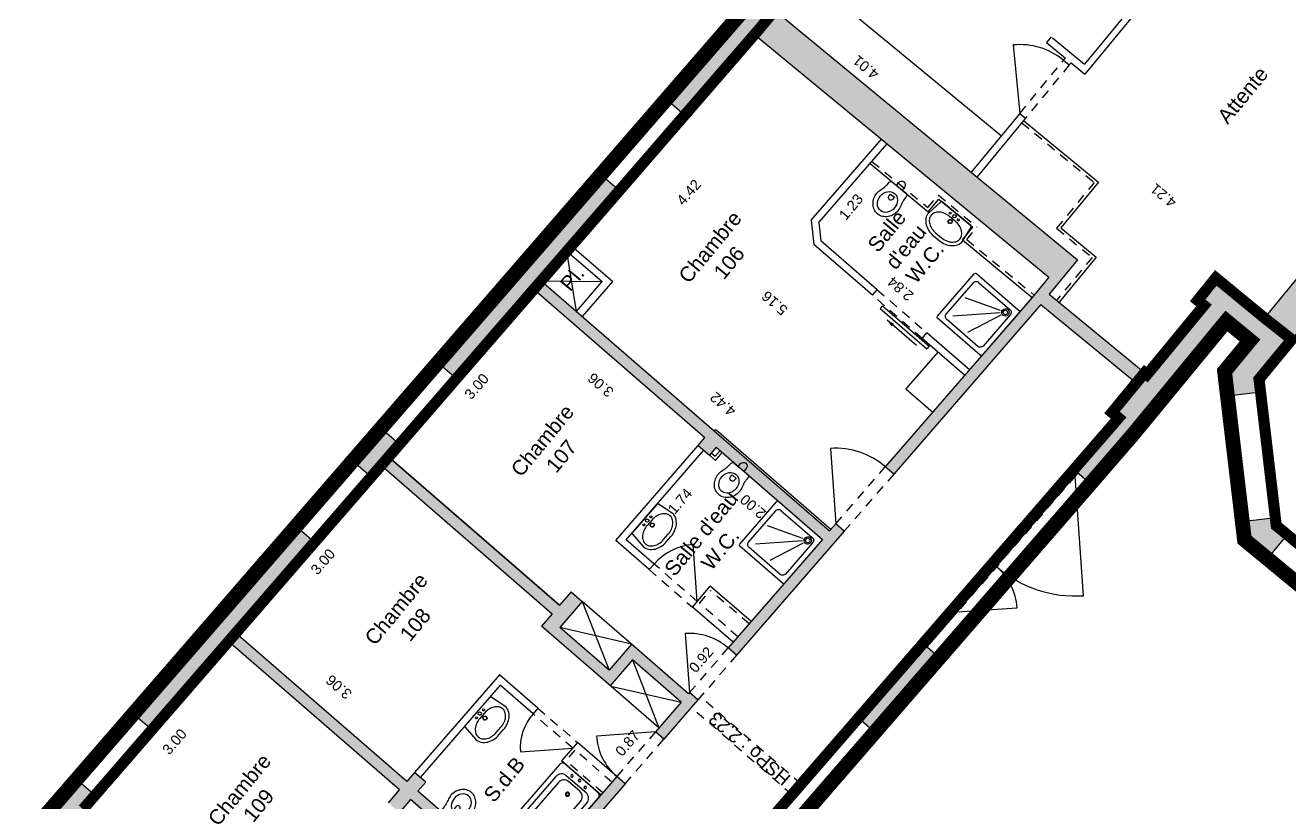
# Model space of a CAD drawing. Header units: metres. Extents: x 1653866.1 to 1653952.6, y 8210294.1 to 8210389.6.
# Drawn here: x 1653900.22 to 1653917.3, y 8210333.7 to 8210344.2 of the extents above; entities that cross this region are included whole.
import ezdxf
from ezdxf.enums import TextEntityAlignment as Align

# ---------------------------------------------------------------- set-up
doc = ezdxf.new("R2010")
doc.units = ezdxf.units.M
doc.header["$PDMODE"] = 32
doc.header["$PDSIZE"] = -0.5
doc.linetypes.add('AXES', pattern=[2, 1.25, -0.25, 0.25, -0.25])
doc.linetypes.add('CACHE2', pattern=[0.1875, 0.125, -0.0625])
for name, color, linetype in [('GEX_BAT_allege', 161, 'Continuous'), ('GEX_BAT_cloison', 2, 'Continuous'), ('GEX_BAT_cloison_vitree', 141, 'Continuous'), ('GEX_BAT_coffrage', 221, 'Continuous'), ('GEX_BAT_fenetre', 4, 'Continuous'), ('GEX_BAT_gaine_tremie', 13, 'Continuous'), ('GEX_BAT_linteau_cloison', 3, 'CACHE2'), ('GEX_BAT_linteau_mur', 6, 'CACHE2'), ('GEX_BAT_mur', 1, 'Continuous'), ('GEX_BAT_mur_bas', 150, 'Continuous'), ('GEX_BAT_placard', 21, 'Continuous'), ('GEX_BAT_poutre', 32, 'CACHE2'), ('GEX_MEP_txt_cot_alti', 51, 'Continuous'), ('GEX_MEP_txt_cot_plani', 30, 'Continuous'), ('GEX_MEP_txt_designation', 7, 'Continuous'), ('GEX_MEP_txt_divers', 7, 'Continuous'), ('GEX_RES_bat_electricite', 110, 'Continuous')]:
    doc.layers.add(name, color=color, linetype=linetype)
for name, color, linetype, true_color in [('GEX_EDS_sdp_1-habitation', 1, 'AXES', 0xff0000), ('GEX_EDS_shob_contour', 1, 'Continuous', 0xff0000), ('GEX_EQU_sanitaire', 9, 'Continuous', 0x808080), ('GEX_MEP_mur_pochage', 7, 'Continuous', 0x999999), ('GEX_MEP_ouvrant_porte', 9, 'Continuous', 0x808080)]:
    doc.layers.add(name, color=color, linetype=linetype, true_color=true_color)
doc.styles.add('G100TXT-cote', font='swissl.ttf')
doc.styles.add('G100TXT-droit', font='swissl.ttf', dxfattribs={"height": 0.2})
doc.styles.add('G50TXT-italic', font='swissli.ttf')
doc.dimstyles.new('G100COT-libre', dxfattribs={"dimtxt": 0.14, "dimasz": 0.18, "dimexe": 0.18, "dimexo": 0.2, "dimgap": 0.09, "dimtad": 0, "dimzin": 0, "dimdsep": 46, "dimtxsty": 'G100TXT-cote', "dimblk1": 'OBLIQUE', "dimblk2": 'OBLIQUE', "dimsah": 1, "dimcen": 0.09, "dimse1": 1, "dimse2": 1, "dimsd1": 1, "dimsd2": 1, "dimclrd": 252, "dimaunit": 2, "dimadec": 3, "dimazin": 0, "dimtfac": 1, "dimtix": 1, "dimtofl": 0, "dimtmove": 0, "dimatfit": 3, "dimldrblk": 'OBLIQUE', "dimfxl": 0.18, "dimtolj": 1, "dimtzin": 0, "dimarcsym": 0})

# ---------------------------------------------------------------- blocks, each defined once
blk = doc.blocks.new('*D117')
at = {"layer": 'Defpoints', "color": 0, "transparency": 16777216}
for p in [(1653909.91, 8210344.761), (1653913.121, 8210342.36), (1653913.001, 8210342.214)]:
    blk.add_point(p, dxfattribs=at)
at = {"layer": 'GEX_MEP_txt_cot_plani', "color": 0, "transparency": 16777216, "insert": (1653911.576, 8210343.633), "char_height": 0.14, "attachment_point": 5, "rotation": 140.5205, "style": 'G100TXT-cote'}
blk.add_mtext('\\A1;4.01', dxfattribs=at)
blk = doc.blocks.new('_OBLIQUE')
at = {"color": 0, "linetype": 'ByBlock'}
blk.add_line((-0.5, -0.5), (0.5, 0.5), dxfattribs=at)
blk = doc.blocks.new('*D104')
at = {"layer": 'Defpoints', "color": 0, "transparency": 16777216}
for p in [(1653913.972, 8210343.236), (1653914.025, 8210343.3), (1653917.273, 8210340.625)]:
    blk.add_point(p, dxfattribs=at)
at = {"layer": 'GEX_MEP_txt_cot_plani', "color": 0, "transparency": 16777216, "insert": (1653915.597, 8210341.899), "char_height": 0.14, "attachment_point": 5, "rotation": 140.5279, "style": 'G100TXT-cote'}
blk.add_mtext('\\A1;4.21', dxfattribs=at)
blk = doc.blocks.new('*D111')
at = {"layer": 'Defpoints', "color": 0, "transparency": 16777216}
for p in [(1653919.293, 8210343.521), (1653919.477, 8210343.374), (1653916.962, 8210340.247)]:
    blk.add_point(p, dxfattribs=at)
at = {"layer": 'GEX_MEP_txt_cot_plani', "color": 0, "transparency": 16777216, "insert": (1653918.036, 8210341.958), "char_height": 0.14, "attachment_point": 5, "rotation": 51.197, "style": 'G100TXT-cote'}
blk.add_mtext('\\A1;4.01', dxfattribs=at)
blk = doc.blocks.new('*D130')
at = {"layer": 'Defpoints', "color": 0, "transparency": 16777216}
for p in [(1653906.837, 8210340.343), (1653906.857, 8210340.366), (1653909.169, 8210338.361)]:
    blk.add_point(p, dxfattribs=at)
at = {"layer": 'GEX_MEP_txt_cot_plani', "color": 0, "transparency": 16777216, "insert": (1653907.993, 8210339.341), "char_height": 0.14, "attachment_point": 5, "rotation": 139.0604, "style": 'G100TXT-cote'}
blk.add_mtext('\\A1;3.06', dxfattribs=at)
blk = doc.blocks.new('*D133')
at = {"layer": 'Defpoints', "color": 0, "transparency": 16777216}
for p in [(1653905.222, 8210338.087), (1653905.265, 8210338.05), (1653903.299, 8210335.784)]:
    blk.add_point(p, dxfattribs=at)
at = {"layer": 'GEX_MEP_txt_cot_plani', "color": 0, "transparency": 16777216, "insert": (1653904.239, 8210336.954), "char_height": 0.14, "attachment_point": 5, "rotation": 49.0604, "style": 'G100TXT-cote'}
blk.add_mtext('\\A1;3.00', dxfattribs=at)
blk = doc.blocks.new('*D134')
at = {"layer": 'Defpoints', "color": 0, "transparency": 16777216}
for p in [(1653903.418, 8210336.401), (1653903.299, 8210336.264), (1653905.728, 8210334.397)]:
    blk.add_point(p, dxfattribs=at)
at = {"layer": 'GEX_MEP_txt_cot_plani', "color": 0, "transparency": 16777216, "insert": (1653904.454, 8210335.262), "char_height": 0.14, "attachment_point": 5, "rotation": 139.0604, "style": 'G100TXT-cote'}
blk.add_mtext('\\A1;3.06', dxfattribs=at)
blk = doc.blocks.new('Dou_ea')
at = {"layer": 'GEX_EQU_sanitaire'}
for p, q in [((0.207, -0.162), (0.68, -0.348)), ((0.162, -0.207), (0.348, -0.68)), ((0.189, -0.189), (0.642, -0.642))]:
    blk.add_line(p, q, dxfattribs=at)
for points in [[(0.02, -0.8, -0.414214), (0, -0.78), (0, 0), (0.78, 0, -0.414214), (0.8, -0.02), (0.8, -0.78, -0.414214), (0.78, -0.8)], [(0.68, -0.07, -0.414214), (0.73, -0.12), (0.73, -0.68, -0.414214), (0.68, -0.73), (0.12, -0.73, -0.414214), (0.07, -0.68), (0.07, -0.12, -0.414214), (0.12, -0.07)], [(0.19, -0.14, -1), (0.09, -0.14, -1)], [(0.17, -0.14, -1), (0.11, -0.14, -1)]]:
    blk.add_lwpolyline(points, format="xyb", close=True, dxfattribs=at)
blk = doc.blocks.new('WC_sr')
at = {"layer": 'GEX_EQU_sanitaire'}
blk.add_lwpolyline([(-0.05, -0.1), (-0.05, -0.05, -1), (0.05, -0.05), (0.05, -0.1)], format="xyb", dxfattribs=at)
for points in [[(-0.12, -0.1), (0.12, -0.1, -0.414214), (0.15, -0.13, 0.079048), (0.173, -0.276, -0.079048), (0.185, -0.35, -0.083285), (0.172, -0.428, -0.09084), (0.134, -0.494, -0.104065), (0.073, -0.543, -0.115836), (0, -0.56, -0.115836), (-0.073, -0.543, -0.104065), (-0.134, -0.494, -0.09084), (-0.172, -0.428, -0.083285), (-0.185, -0.35, -0.079048), (-0.173, -0.276, 0.079048), (-0.15, -0.13, -0.414214), (-0.12, -0.1)], [(-0.035, -0.24), (0.035, -0.24), (0.035, -0.275, -1), (-0.035, -0.275)]]:
    blk.add_lwpolyline(points, format="xyb", close=True, dxfattribs=at)
blk.add_ellipse((0, -0.35), major_axis=(0, -0.15), ratio=0.833333, dxfattribs=at)
blk = doc.blocks.new('Lav_vc')
at = {"layer": 'GEX_EQU_sanitaire'}
for points in [[(0.267, -0.014, 0.371491), (0.251, 0), (-0.251, 0, 0.371491), (-0.267, -0.014), (-0.3, -0.234, 0.13052), (-0.28, -0.31, 0.001378), (-0.279, -0.311, 0.106642), (-0.22, -0.376, 0.083438), (-0.142, -0.414, 0.072173), (-0.048, -0.428), (0.048, -0.428, 0.072173), (0.142, -0.414, 0.083438), (0.22, -0.376, 0.106642), (0.279, -0.311, 0.131922), (0.3, -0.234)], [(0.129, -0.099, 0.072173), (0.048, -0.088), (-0.048, -0.088, 0.072173), (-0.129, -0.099, 0.083438), (-0.192, -0.13, 0.106642), (-0.238, -0.18, 0.131922), (-0.252, -0.234, 0.131922), (-0.238, -0.287, 0.106642), (-0.192, -0.337, 0.083438), (-0.129, -0.368, 0.072173), (-0.048, -0.38), (0.048, -0.38, 0.072173), (0.129, -0.368, 0.083439), (0.192, -0.337, 0.106641), (0.238, -0.287, 0.131922), (0.252, -0.234, 0.131922), (0.238, -0.18, 0.106642), (0.192, -0.13, 0.083438)], [(-0.085, -0.048, -1), (-0.059, -0.048, -1)], [(0.028, -0.136, -1), (-0.028, -0.136, -1)], [(0.024, -0.136, -1), (-0.024, -0.136, -1)], [(-0.022, -0.044, -1), (0.022, -0.044, -1)], [(0.059, -0.048, -1), (0.085, -0.048, -1)]]:
    blk.add_lwpolyline(points, format="xyb", close=True, dxfattribs=at)
blk = doc.blocks.new('Bai')
at = {"layer": 'GEX_EQU_sanitaire'}
blk.add_lwpolyline([(0, -0.3), (0, 0.3, -0.414214), (0.05, 0.35), (1.55, 0.35, -0.414214), (1.6, 0.3), (1.6, -0.3, -0.414214), (1.55, -0.35), (0.05, -0.35, -0.414214), (0, -0.3, 0.794328)], format="xyb", dxfattribs=at)
for points in [[(0.11, 0.18, -0.414214), (0.21, 0.28), (1.25, 0.28, -1), (1.25, -0.28), (0.21, -0.28, -0.414214), (0.11, -0.18)], [(0.15, 0.1, -0.414214), (0.25, 0.2), (1.09, 0.2, -1), (1.09, -0.2), (0.25, -0.2, -0.414214), (0.15, -0.1)]]:
    blk.add_lwpolyline(points, format="xyb", close=True, dxfattribs=at)
for centre, radius in [((0.04, -0.002), 0.0175), ((0.06, 0.118), 0.0175), ((0.29, 0), 0.0285), ((0.29, 0), 0.0185), ((0.06, -0.122), 0.0175)]:
    blk.add_circle(centre, radius, dxfattribs=at)
blk = doc.blocks.new('*D176')
at = {"layer": 'Defpoints', "color": 0, "transparency": 16777216}
for p in [(1653914.87, 8210339.665), (1653914.875, 8210339.66), (1653894.989, 8210316.75)]:
    blk.add_point(p, dxfattribs=at)
at = {"layer": 'GEX_MEP_txt_cot_plani', "color": 0, "transparency": 16777216, "insert": (1653904.927, 8210328.209), "char_height": 0.14, "attachment_point": 5, "rotation": 49.0429, "style": 'G100TXT-cote'}
blk.add_mtext('\\A1;30.34', dxfattribs=at)
blk = doc.blocks.new('*D188')
at = {"layer": 'Defpoints', "color": 0, "transparency": 16777216}
for p in [(1653902.963, 8210335.877), (1653903.217, 8210335.656), (1653900.997, 8210333.611)]:
    blk.add_point(p, dxfattribs=at)
at = {"layer": 'GEX_MEP_txt_cot_plani', "color": 0, "transparency": 16777216, "insert": (1653902.234, 8210334.523), "char_height": 0.14, "attachment_point": 5, "rotation": 49.0604, "style": 'G100TXT-cote'}
blk.add_mtext('\\A1;3.00', dxfattribs=at)
blk = doc.blocks.new('*D189')
at = {"layer": 'Defpoints', "color": 0, "transparency": 16777216}
for p in [(1653907.091, 8210340.636), (1653907.299, 8210340.455), (1653905.125, 8210338.37)]:
    blk.add_point(p, dxfattribs=at)
at = {"layer": 'GEX_MEP_txt_cot_plani', "color": 0, "transparency": 16777216, "insert": (1653906.316, 8210339.322), "char_height": 0.14, "attachment_point": 5, "rotation": 49.0604, "style": 'G100TXT-cote'}
blk.add_mtext('\\A1;3.00', dxfattribs=at)
blk = doc.blocks.new('*D190')
at = {"layer": 'Defpoints', "color": 0, "transparency": 16777216}
for p in [(1653910.575, 8210343.661), (1653910.637, 8210343.607), (1653907.665, 8210340.336)]:
    blk.add_point(p, dxfattribs=at)
at = {"layer": 'GEX_MEP_txt_cot_plani', "color": 0, "transparency": 16777216, "insert": (1653909.182, 8210341.945), "char_height": 0.14, "attachment_point": 5, "rotation": 48.8107, "style": 'G100TXT-cote'}
blk.add_mtext('\\A1;4.42', dxfattribs=at)
blk = doc.blocks.new('*D191')
at = {"layer": 'Defpoints', "color": 0, "transparency": 16777216}
for p in [(1653908.394, 8210342.139), (1653908.401, 8210342.146), (1653912.298, 8210338.766)]:
    blk.add_point(p, dxfattribs=at)
at = {"layer": 'GEX_MEP_txt_cot_plani', "color": 0, "transparency": 16777216, "insert": (1653910.343, 8210340.448), "char_height": 0.14, "attachment_point": 5, "rotation": 139.0604, "style": 'G100TXT-cote'}
blk.add_mtext('\\A1;5.16', dxfattribs=at)
blk = doc.blocks.new('*D192')
at = {"layer": 'Defpoints', "color": 0, "transparency": 16777216}
for p in [(1653911.746, 8210342.237), (1653911.766, 8210342.221), (1653910.966, 8210341.29)]:
    blk.add_point(p, dxfattribs=at)
at = {"layer": 'GEX_MEP_txt_cot_plani', "color": 0, "transparency": 16777216, "insert": (1653911.376, 8210341.747), "char_height": 0.14, "attachment_point": 5, "rotation": 50.5279, "style": 'G100TXT-cote'}
blk.add_mtext('\\A1;1.23', dxfattribs=at)
blk = doc.blocks.new('*D193')
at = {"layer": 'Defpoints', "color": 0, "transparency": 16777216}
for p in [(1653910.985, 8210341.585), (1653913.118, 8210339.711), (1653913.13, 8210339.724)]:
    blk.add_point(p, dxfattribs=at)
at = {"layer": 'GEX_MEP_txt_cot_plani', "color": 0, "transparency": 16777216, "insert": (1653912.045, 8210340.641), "char_height": 0.14, "attachment_point": 5, "rotation": 139.0604, "style": 'G100TXT-cote'}
blk.add_mtext('\\A1;2.84', dxfattribs=at)
blk = doc.blocks.new('*D194')
at = {"layer": 'Defpoints', "color": 0, "transparency": 16777216}
for p in [(1653909.636, 8210338.428), (1653908.494, 8210337.114), (1653908.496, 8210337.113)]:
    blk.add_point(p, dxfattribs=at)
at = {"layer": 'GEX_MEP_txt_cot_plani', "color": 0, "transparency": 16777216, "insert": (1653909.064, 8210337.772), "char_height": 0.14, "attachment_point": 5, "rotation": 49.0604, "style": 'G100TXT-cote'}
blk.add_mtext('\\A1;1.74', dxfattribs=at)
blk = doc.blocks.new('*D195')
at = {"layer": 'Defpoints', "color": 0, "transparency": 16777216}
for p in [(1653909.299, 8210338.359), (1653910.809, 8210337.049), (1653910.806, 8210337.045)]:
    blk.add_point(p, dxfattribs=at)
at = {"layer": 'GEX_MEP_txt_cot_plani', "color": 0, "transparency": 16777216, "insert": (1653910.051, 8210337.7), "char_height": 0.14, "attachment_point": 5, "rotation": 139.0604, "style": 'G100TXT-cote'}
blk.add_mtext('\\A1;2.00', dxfattribs=at)
blk = doc.blocks.new('*D196')
at = {"layer": 'Defpoints', "color": 0, "transparency": 16777216}
for p in [(1653909.651, 8210335.978), (1653909.667, 8210335.964), (1653909.064, 8210335.27)]:
    blk.add_point(p, dxfattribs=at)
at = {"layer": 'GEX_MEP_txt_cot_plani', "color": 0, "transparency": 16777216, "insert": (1653909.35, 8210335.63), "char_height": 0.14, "attachment_point": 5, "rotation": 49.0604, "style": 'G100TXT-cote'}
blk.add_mtext('\\A1;0.92', dxfattribs=at)
blk = doc.blocks.new('*D197')
at = {"layer": 'Defpoints', "color": 0, "transparency": 16777216}
for p in [(1653908.64, 8210334.83), (1653908.649, 8210334.822), (1653908.079, 8210334.165)]:
    blk.add_point(p, dxfattribs=at)
at = {"layer": 'GEX_MEP_txt_cot_plani', "color": 0, "transparency": 16777216, "insert": (1653908.355, 8210334.501), "char_height": 0.14, "attachment_point": 5, "rotation": 49.0604, "style": 'G100TXT-cote'}
blk.add_mtext('\\A1;0.87', dxfattribs=at)
blk = doc.blocks.new('*D251')
at = {"layer": 'Defpoints', "color": 0, "transparency": 16777216}
for p in [(1653907.951, 8210340.503), (1653911.292, 8210337.605), (1653911.315, 8210337.633)]:
    blk.add_point(p, dxfattribs=at)
at = {"layer": 'GEX_MEP_txt_cot_plani', "color": 0, "transparency": 16777216, "insert": (1653909.645, 8210339.082), "char_height": 0.14, "attachment_point": 5, "rotation": 139.0604, "style": 'G100TXT-cote'}
blk.add_mtext('\\A1;4.42', dxfattribs=at)

msp = doc.modelspace()

# ---------------------------------------------------------------- hatches: boundary and pattern name
at = {"layer": 'GEX_MEP_mur_pochage'}
h = msp.add_hatch(color=256, dxfattribs=at)
h.dxf.hatch_style = 1
h.paths.add_polyline_path([(1653916.308, 8210340.787), (1653916.06, 8210340.485), (1653916.145, 8210340.416), (1653915.375, 8210339.481), (1653914.055, 8210340.569), (1653914.436, 8210341.032), (1653909.91, 8210344.761), (1653910.672, 8210345.686), (1653910.367, 8210345.937), (1653910.317, 8210345.932), (1653910.321, 8210345.89), (1653910.022, 8210345.863), (1653910.057, 8210345.468), (1653909.415, 8210344.688), (1653909.855, 8210344.326), (1653908.88, 8210343.203), (1653909.13, 8210342.986), (1653910.073, 8210344.074), (1653914.05, 8210340.799), (1653913.825, 8210340.525), (1653911.839, 8210338.237), (1653911.953, 8210338.138), (1653913.94, 8210340.43), (1653915.23, 8210339.368), (1653914.902, 8210338.97), (1653914.992, 8210338.896), (1653914.389, 8210338.201), (1653914.611, 8210338.008), (1653915.219, 8210338.709), (1653916.449, 8210340.203), (1653916.767, 8210339.942), (1653916.423, 8210339.525), (1653916.463, 8210339.19), (1653916.91, 8210339.243), (1653916.889, 8210339.419), (1653917.947, 8210340.704), (1653917.584, 8210341.003), (1653916.962, 8210340.247)])
h = msp.add_hatch(color=256, dxfattribs=at)
h.dxf.hatch_style = 1
h.paths.add_polyline_path([(1653905.793, 8210339.643), (1653906.042, 8210339.427), (1653907.091, 8210340.636), (1653909.402, 8210338.631), (1653909.31, 8210338.525), (1653909.461, 8210338.394), (1653909.553, 8210338.5), (1653910.988, 8210337.255), (1653909.716, 8210335.789), (1653909.829, 8210335.691), (1653911.284, 8210337.368), (1653911.171, 8210337.466), (1653911.086, 8210337.369), (1653907.189, 8210340.749), (1653908.245, 8210341.967), (1653907.996, 8210342.183)])
h = msp.add_hatch(color=256, dxfattribs=at)
h.dxf.hatch_style = 1
h.paths.add_polyline_path([(1653905.026, 8210338.76), (1653904.643, 8210338.318), (1653904.892, 8210338.101), (1653905.027, 8210338.256), (1653907.337, 8210336.252), (1653907.193, 8210336.085), (1653908.122, 8210335.279), (1653908.424, 8210335.627), (1653909.081, 8210335.057), (1653908.733, 8210334.656), (1653908.847, 8210334.558), (1653909.305, 8210335.086), (1653909.192, 8210335.185), (1653909.179, 8210335.17), (1653908.409, 8210335.839), (1653908.107, 8210335.49), (1653907.442, 8210336.067), (1653907.744, 8210336.415), (1653907.593, 8210336.546), (1653907.436, 8210336.365), (1653905.125, 8210338.37), (1653905.276, 8210338.543)])
h = msp.add_hatch(color=256, dxfattribs=at)
h.dxf.hatch_style = 1
h.paths.add_polyline_path([(1653903.876, 8210337.434), (1653901.676, 8210334.898), (1653901.926, 8210334.681), (1653902.963, 8210335.877), (1653905.273, 8210333.872), (1653905.123, 8210333.698), (1653905.274, 8210333.567), (1653905.424, 8210333.741), (1653906.86, 8210332.496), (1653905.588, 8210331.03), (1653905.701, 8210330.932), (1653908.322, 8210333.953), (1653908.209, 8210334.052), (1653906.958, 8210332.609), (1653905.523, 8210333.854), (1653905.628, 8210333.975), (1653905.477, 8210334.106), (1653905.372, 8210333.986), (1653903.061, 8210335.99), (1653904.126, 8210337.218)])
h = msp.add_hatch(color=256, dxfattribs=at)
h.dxf.hatch_style = 1
h.paths.add_polyline_path([(1653917.11, 8210337.545), (1653916.663, 8210337.492), (1653916.692, 8210337.251), (1653917.002, 8210336.996), (1653917.269, 8210337.32), (1653917.122, 8210337.441)])
h = msp.add_hatch(color=256, dxfattribs=at)
h.dxf.hatch_style = 1
h.paths.add_polyline_path([(1653912.348, 8210335.848), (1653911.475, 8210334.841), (1653911.697, 8210334.649), (1653912.57, 8210335.656)])
h = msp.add_hatch(color=256, dxfattribs=at)
h.dxf.hatch_style = 1
h.paths.add_polyline_path([(1653903.477, 8210331.802), (1653903.308, 8210331.606), (1653900.997, 8210333.611), (1653901.159, 8210333.798), (1653900.91, 8210334.014), (1653900.495, 8210333.536), (1653900.744, 8210333.32), (1653900.898, 8210333.497), (1653903.209, 8210331.493), (1653903.091, 8210331.356), (1653904.02, 8210330.55), (1653904.308, 8210330.883), (1653904.965, 8210330.312), (1653904.605, 8210329.897), (1653904.718, 8210329.799), (1653905.177, 8210330.327), (1653904.293, 8210331.094), (1653904.005, 8210330.762), (1653903.34, 8210331.338), (1653903.629, 8210331.671)])

# ---------------------------------------------------------------- linework, layer by layer
at = {"layer": 'GEX_BAT_allege'}
for p, q in [((1653907.996, 8210342.183), (1653908.88, 8210343.203)), ((1653905.026, 8210338.76), (1653905.793, 8210339.643)), ((1653903.876, 8210337.434), (1653904.643, 8210338.318)), ((1653900.91, 8210334.014), (1653901.676, 8210334.898)), ((1653911.697, 8210334.649), (1653910.494, 8210333.262))]:
    msp.add_line(p, q, dxfattribs=at)
at = {"layer": 'GEX_BAT_cloison'}
for p, q in [((1653915.717, 8210344.978), (1653914.535, 8210343.542)), ((1653915.502, 8210344.857), (1653914.529, 8210343.676)), ((1653914.081, 8210344.045), (1653914.018, 8210343.968)), ((1653914.018, 8210343.968), (1653914.272, 8210343.758)), ((1653914.097, 8210344.032), (1653914.529, 8210343.676)), ((1653914.272, 8210343.758), (1653914.247, 8210343.727)), ((1653914.247, 8210343.727), (1653914.324, 8210343.664)), ((1653914.35, 8210343.694), (1653914.324, 8210343.664)), ((1653914.35, 8210343.694), (1653914.535, 8210343.542)), ((1653913.656, 8210343.009), (1653913.001, 8210342.214)), ((1653913.733, 8210342.946), (1653913.078, 8210342.151)), ((1653913.656, 8210343.009), (1653913.733, 8210342.946)), ((1653910.837, 8210341.567), (1653911.788, 8210342.662)), ((1653910.941, 8210341.534), (1653911.865, 8210342.599)), ((1653910.837, 8210341.567), (1653910.871, 8210341.241)), ((1653910.941, 8210341.534), (1653910.966, 8210341.29)), ((1653907.536, 8210341.149), (1653908.012, 8210340.737)), ((1653907.6, 8210341.223), (1653908.157, 8210340.74)), ((1653911.664, 8210340.553), (1653910.871, 8210341.241)), ((1653911.73, 8210340.628), (1653910.966, 8210341.29)), ((1653907.665, 8210340.336), (1653908.012, 8210340.737)), ((1653907.746, 8210340.266), (1653908.157, 8210340.74)), ((1653911.664, 8210340.553), (1653911.73, 8210340.628)), ((1653912.336, 8210339.97), (1653912.402, 8210340.045)), ((1653912.911, 8210339.472), (1653912.336, 8210339.97)), ((1653912.976, 8210339.547), (1653912.402, 8210340.045)), ((1653908.196, 8210337.24), (1653909.31, 8210338.525)), ((1653908.337, 8210337.25), (1653909.386, 8210338.459)), ((1653914.389, 8210338.201), (1653914.351, 8210338.157)), ((1653914.404, 8210338.111), (1653914.351, 8210338.157)), ((1653914.442, 8210338.155), (1653914.404, 8210338.111)), ((1653908.649, 8210336.847), (1653908.196, 8210337.24)), ((1653908.715, 8210336.922), (1653908.337, 8210337.25)), ((1653908.649, 8210336.847), (1653908.715, 8210336.922)), ((1653912.759, 8210336.321), (1653912.348, 8210335.848)), ((1653912.812, 8210336.275), (1653912.401, 8210335.802)), ((1653912.812, 8210336.275), (1653912.759, 8210336.321)), ((1653906.623, 8210335.428), (1653905.477, 8210334.106)), ((1653907.144, 8210334.976), (1653906.623, 8210335.428)), ((1653906.633, 8210335.287), (1653905.552, 8210334.041)), ((1653907.078, 8210334.9), (1653906.633, 8210335.287)), ((1653907.144, 8210334.976), (1653907.078, 8210334.9))]:
    msp.add_line(p, q, dxfattribs=at)
at = {"layer": 'GEX_BAT_cloison_vitree'}
for p, q in [((1653909.13, 8210342.986), (1653908.245, 8210341.967)), ((1653906.042, 8210339.427), (1653905.276, 8210338.543)), ((1653904.892, 8210338.101), (1653904.126, 8210337.218)), ((1653901.926, 8210334.681), (1653901.159, 8210333.798))]:
    msp.add_line(p, q, dxfattribs=at)
at = {"layer": 'GEX_BAT_coffrage', "linetype": 'CACHE2'}
for p, q in [((1653913.682, 8210342.884), (1653914.662, 8210342.077)), ((1653914.662, 8210342.077), (1653914.154, 8210341.459)), ((1653914.154, 8210341.459), (1653914.632, 8210341.065)), ((1653914.632, 8210341.065), (1653914.156, 8210340.486)), ((1653909.487, 8210338.425), (1653909.541, 8210338.378)), ((1653909.541, 8210338.378), (1653909.606, 8210338.454))]:
    msp.add_line(p, q, dxfattribs=at)
at = {"layer": 'GEX_BAT_coffrage'}
for p, q in [((1653913.707, 8210342.915), (1653914.719, 8210342.082)), ((1653914.719, 8210342.082), (1653914.21, 8210341.464)), ((1653914.21, 8210341.464), (1653914.689, 8210341.07)), ((1653914.689, 8210341.07), (1653914.187, 8210340.46)), ((1653909.545, 8210338.322), (1653909.636, 8210338.428)), ((1653909.461, 8210338.394), (1653909.545, 8210338.322))]:
    msp.add_line(p, q, dxfattribs=at)
at = {"layer": 'GEX_BAT_fenetre', "linetype": 'CACHE2'}
for p, q in [((1653909.092, 8210343.019), (1653908.207, 8210341.999)), ((1653906.004, 8210339.46), (1653905.238, 8210338.576)), ((1653917.061, 8210337.539), (1653916.86, 8210339.237)), ((1653904.855, 8210338.134), (1653904.088, 8210337.25)), ((1653917.237, 8210337.281), (1653918.557, 8210336.194)), ((1653901.888, 8210334.714), (1653901.121, 8210333.83))]:
    msp.add_line(p, q, dxfattribs=at)
at = {"layer": 'GEX_BAT_fenetre'}
for p, q in [((1653917.11, 8210337.545), (1653916.91, 8210339.243)), ((1653917.269, 8210337.32), (1653918.589, 8210336.233)), ((1653910.272, 8210333.454), (1653911.475, 8210334.841)), ((1653910.302, 8210333.428), (1653911.505, 8210334.815))]:
    msp.add_line(p, q, dxfattribs=at)
at = {"layer": 'GEX_BAT_gaine_tremie', "linetype": 'CACHE2'}
for p, q in [((1653911.658, 8210342.361), (1653912.414, 8210341.739)), ((1653912.414, 8210341.739), (1653912.554, 8210341.908)), ((1653912.554, 8210341.908), (1653913.079, 8210341.476)), ((1653912.939, 8210341.306), (1653913.079, 8210341.476)), ((1653912.939, 8210341.306), (1653913.85, 8210340.556)), ((1653909.327, 8210336.392), (1653909.477, 8210336.565)), ((1653909.998, 8210336.114), (1653909.477, 8210336.565)), ((1653909.847, 8210335.94), (1653909.327, 8210336.392)), ((1653907.645, 8210334.409), (1653907.521, 8210334.266)), ((1653908.144, 8210333.976), (1653907.645, 8210334.409)), ((1653908.02, 8210333.833), (1653907.521, 8210334.266))]:
    msp.add_line(p, q, dxfattribs=at)
at = {"layer": 'GEX_BAT_gaine_tremie'}
for p, q in [((1653911.632, 8210342.331), (1653912.42, 8210341.682)), ((1653912.42, 8210341.682), (1653912.56, 8210341.852)), ((1653912.56, 8210341.852), (1653913.023, 8210341.471)), ((1653912.883, 8210341.301), (1653913.023, 8210341.471)), ((1653912.883, 8210341.301), (1653913.825, 8210340.525)), ((1653909.231, 8210336.342), (1653909.473, 8210336.622)), ((1653910.024, 8210336.144), (1653909.473, 8210336.622)), ((1653909.782, 8210335.865), (1653909.231, 8210336.342)), ((1653907.68, 8210334.51), (1653907.465, 8210334.262)), ((1653908.209, 8210334.052), (1653907.68, 8210334.51)), ((1653907.993, 8210333.803), (1653907.465, 8210334.262))]:
    msp.add_line(p, q, dxfattribs=at)
at = {"layer": 'GEX_BAT_linteau_cloison'}
for p, q in [((1653913.656, 8210343.009), (1653914.247, 8210343.727)), ((1653914.324, 8210343.664), (1653913.733, 8210342.946)), ((1653912.336, 8210339.97), (1653911.664, 8210340.553)), ((1653911.73, 8210340.628), (1653912.402, 8210340.045)), ((1653912.759, 8210336.321), (1653914.351, 8210338.157)), ((1653914.404, 8210338.111), (1653912.812, 8210336.275)), ((1653909.296, 8210336.418), (1653908.715, 8210336.922)), ((1653908.649, 8210336.847), (1653909.231, 8210336.342)), ((1653907.615, 8210334.435), (1653907.078, 8210334.9)), ((1653907.144, 8210334.976), (1653907.68, 8210334.51))]:
    msp.add_line(p, q, dxfattribs=at)
at = {"layer": 'GEX_BAT_linteau_mur'}
for p, q in [((1653916.663, 8210337.492), (1653916.463, 8210339.19)), ((1653911.171, 8210337.466), (1653911.839, 8210338.237)), ((1653911.953, 8210338.138), (1653911.284, 8210337.368)), ((1653912.57, 8210335.656), (1653914.611, 8210338.008)), ((1653918.318, 8210335.904), (1653916.998, 8210336.991)), ((1653909.192, 8210335.185), (1653909.716, 8210335.789)), ((1653909.829, 8210335.691), (1653909.305, 8210335.086)), ((1653908.733, 8210334.656), (1653908.209, 8210334.052)), ((1653908.322, 8210333.953), (1653908.847, 8210334.558))]:
    msp.add_line(p, q, dxfattribs=at)
at = {"layer": 'GEX_BAT_mur'}
for p, q in [((1653909.91, 8210344.761), (1653914.436, 8210341.032)), ((1653908.88, 8210343.203), (1653909.855, 8210344.326)), ((1653909.13, 8210342.986), (1653910.073, 8210344.074)), ((1653910.073, 8210344.074), (1653914.05, 8210340.799)), ((1653908.88, 8210343.203), (1653909.13, 8210342.986)), ((1653905.793, 8210339.643), (1653907.996, 8210342.183)), ((1653907.996, 8210342.183), (1653908.245, 8210341.967)), ((1653907.189, 8210340.749), (1653908.245, 8210341.967)), ((1653914.436, 8210341.032), (1653914.055, 8210340.569)), ((1653917.584, 8210341.003), (1653916.962, 8210340.247)), ((1653906.042, 8210339.427), (1653907.091, 8210340.636)), ((1653906.042, 8210339.427), (1653907.091, 8210340.636)), ((1653907.091, 8210340.636), (1653909.402, 8210338.631)), ((1653907.189, 8210340.749), (1653911.086, 8210337.369)), ((1653914.05, 8210340.799), (1653913.825, 8210340.525)), ((1653916.308, 8210340.787), (1653916.06, 8210340.485)), ((1653916.308, 8210340.787), (1653916.962, 8210340.247)), ((1653917.947, 8210340.704), (1653916.889, 8210339.419)), ((1653913.825, 8210340.525), (1653911.839, 8210338.237)), ((1653914.055, 8210340.569), (1653915.375, 8210339.481)), ((1653916.06, 8210340.485), (1653916.145, 8210340.416)), ((1653913.94, 8210340.43), (1653911.953, 8210338.138)), ((1653913.94, 8210340.43), (1653915.23, 8210339.368)), ((1653916.145, 8210340.416), (1653915.375, 8210339.481)), ((1653916.449, 8210340.203), (1653915.219, 8210338.709)), ((1653916.449, 8210340.203), (1653916.767, 8210339.942)), ((1653916.767, 8210339.942), (1653916.423, 8210339.525)), ((1653905.793, 8210339.643), (1653906.042, 8210339.427)), ((1653916.423, 8210339.525), (1653916.463, 8210339.19)), ((1653915.23, 8210339.368), (1653914.902, 8210338.97)), ((1653916.889, 8210339.419), (1653916.91, 8210339.243)), ((1653916.91, 8210339.243), (1653916.463, 8210339.19)), ((1653914.992, 8210338.896), (1653914.902, 8210338.97)), ((1653904.643, 8210338.318), (1653905.026, 8210338.76)), ((1653905.026, 8210338.76), (1653905.276, 8210338.543)), ((1653914.992, 8210338.896), (1653914.389, 8210338.201)), ((1653909.31, 8210338.525), (1653909.402, 8210338.631)), ((1653915.219, 8210338.709), (1653914.611, 8210338.008)), ((1653905.125, 8210338.37), (1653905.276, 8210338.543)), ((1653905.125, 8210338.37), (1653905.276, 8210338.543)), ((1653909.31, 8210338.525), (1653909.461, 8210338.394)), ((1653909.553, 8210338.5), (1653909.461, 8210338.394)), ((1653909.553, 8210338.5), (1653910.988, 8210337.255)), ((1653904.643, 8210338.318), (1653904.892, 8210338.101)), ((1653904.892, 8210338.101), (1653905.027, 8210338.256)), ((1653905.027, 8210338.256), (1653907.337, 8210336.252)), ((1653907.436, 8210336.365), (1653905.125, 8210338.37)), ((1653905.125, 8210338.37), (1653907.436, 8210336.365)), ((1653911.953, 8210338.138), (1653911.839, 8210338.237)), ((1653914.389, 8210338.201), (1653914.611, 8210338.008)), ((1653901.676, 8210334.898), (1653903.876, 8210337.434)), ((1653903.876, 8210337.434), (1653904.126, 8210337.218)), ((1653911.171, 8210337.466), (1653911.086, 8210337.369)), ((1653911.284, 8210337.368), (1653911.171, 8210337.466)), ((1653917.11, 8210337.545), (1653916.663, 8210337.492)), ((1653916.663, 8210337.492), (1653916.692, 8210337.251)), ((1653917.11, 8210337.545), (1653917.122, 8210337.441)), ((1653917.269, 8210337.32), (1653917.122, 8210337.441)), ((1653903.061, 8210335.99), (1653904.126, 8210337.218)), ((1653910.988, 8210337.255), (1653909.716, 8210335.789)), ((1653911.284, 8210337.368), (1653909.829, 8210335.691)), ((1653917.002, 8210336.996), (1653916.692, 8210337.251)), ((1653917.269, 8210337.32), (1653917.002, 8210336.996)), ((1653907.593, 8210336.546), (1653907.436, 8210336.365)), ((1653907.593, 8210336.546), (1653907.744, 8210336.415)), ((1653907.744, 8210336.415), (1653907.442, 8210336.067)), ((1653907.337, 8210336.252), (1653907.193, 8210336.085)), ((1653908.129, 8210335.272), (1653907.193, 8210336.085)), ((1653908.107, 8210335.49), (1653907.442, 8210336.067)), ((1653901.926, 8210334.681), (1653902.963, 8210335.877)), ((1653905.273, 8210333.872), (1653902.963, 8210335.877)), ((1653905.372, 8210333.986), (1653903.061, 8210335.99)), ((1653908.409, 8210335.839), (1653908.107, 8210335.49)), ((1653909.179, 8210335.17), (1653908.409, 8210335.839)), ((1653909.829, 8210335.691), (1653909.716, 8210335.789)), ((1653912.348, 8210335.848), (1653911.475, 8210334.841)), ((1653912.57, 8210335.656), (1653912.348, 8210335.848)), ((1653908.424, 8210335.627), (1653908.122, 8210335.279)), ((1653909.081, 8210335.057), (1653908.424, 8210335.627)), ((1653912.57, 8210335.656), (1653911.697, 8210334.649)), ((1653909.192, 8210335.185), (1653909.179, 8210335.17)), ((1653909.305, 8210335.086), (1653909.192, 8210335.185)), ((1653909.081, 8210335.057), (1653908.733, 8210334.656)), ((1653909.305, 8210335.086), (1653908.847, 8210334.558)), ((1653901.926, 8210334.681), (1653901.676, 8210334.898)), ((1653911.697, 8210334.649), (1653911.475, 8210334.841)), ((1653908.847, 8210334.558), (1653908.733, 8210334.656)), ((1653900.495, 8210333.536), (1653900.91, 8210334.014)), ((1653901.159, 8210333.798), (1653900.91, 8210334.014)), ((1653905.477, 8210334.106), (1653905.372, 8210333.986)), ((1653905.628, 8210333.975), (1653905.477, 8210334.106)), ((1653905.628, 8210333.975), (1653905.523, 8210333.854)), ((1653908.209, 8210334.052), (1653906.958, 8210332.609)), ((1653908.322, 8210333.953), (1653908.209, 8210334.052)), ((1653905.123, 8210333.698), (1653905.273, 8210333.872)), ((1653906.958, 8210332.609), (1653905.523, 8210333.854)), ((1653908.322, 8210333.953), (1653905.701, 8210330.932)), ((1653900.997, 8210333.611), (1653901.159, 8210333.798)), ((1653905.424, 8210333.741), (1653905.274, 8210333.567)), ((1653906.86, 8210332.496), (1653905.424, 8210333.741))]:
    msp.add_line(p, q, dxfattribs=at)
at = {"layer": 'GEX_BAT_mur_bas'}
for p, q in [((1653909.53, 8210338.718), (1653909.55, 8210338.741)), ((1653909.55, 8210338.741), (1653911.106, 8210337.391))]:
    msp.add_line(p, q, dxfattribs=at)
at = {"layer": 'GEX_BAT_placard'}
for p, q in [((1653907.665, 8210340.336), (1653907.536, 8210341.149)), ((1653907.189, 8210340.749), (1653908.012, 8210340.737)), ((1653908.409, 8210335.839), (1653907.744, 8210336.415)), ((1653908.779, 8210334.709), (1653908.129, 8210335.272))]:
    msp.add_line(p, q, dxfattribs=at)
at = {"layer": 'GEX_BAT_poutre'}
for p, q in [((1653910.701, 8210333.949), (1653909.342, 8210335.128)), ((1653910.577, 8210333.805), (1653909.217, 8210334.985))]:
    msp.add_line(p, q, dxfattribs=at)
at = {"layer": 'GEX_EDS_sdp_1-habitation', "const_width": 0.15}
for points in [[(1653910.344, 8210344.403), (1653910.138, 8210344.153), (1653907.6, 8210341.223), (1653906.042, 8210339.427), (1653905.276, 8210338.543), (1653905.027, 8210338.256), (1653904.126, 8210337.218), (1653903.061, 8210335.99), (1653902.963, 8210335.877), (1653900.997, 8210333.611)], [(1653909.666, 8210332.756), (1653912.348, 8210335.848), (1653914.389, 8210338.201), (1653914.992, 8210338.896), (1653914.902, 8210338.97), (1653915.344, 8210339.507), (1653915.375, 8210339.481), (1653916.145, 8210340.416), (1653916.06, 8210340.485), (1653916.305, 8210340.788), (1653916.962, 8210340.247), (1653917.331, 8210339.956), (1653916.889, 8210339.419), (1653917.122, 8210337.441), (1653918.737, 8210336.111)]]:
    msp.add_lwpolyline(points, dxfattribs=at)
at = {"layer": 'GEX_EDS_shob_contour', "const_width": 0.2}
msp.add_lwpolyline([(1653918.134, 8210352.715), (1653917.348, 8210351.764), (1653917.251, 8210351.744, 0.691921), (1653916.965, 8210351.686), (1653915.774, 8210351.441), (1653914.322, 8210349.677), (1653914.393, 8210348.459, 1.02228), (1653914.411, 8210348.15), (1653914.418, 8210348.037), (1653913.08, 8210349.139), (1653912.371, 8210348.278), (1653911.215, 8210348.158), (1653909.953, 8210346.626), (1653910.057, 8210345.468), (1653909.415, 8210344.688), (1653909.855, 8210344.326), (1653894.683, 8210326.835), (1653886.466, 8210333.962)], format="xyb", dxfattribs=at)
msp.add_lwpolyline([(1653880.286, 8210328.978), (1653900.681, 8210311.286), (1653912.054, 8210324.397), (1653907.484, 8210328.361), (1653907.89, 8210328.829), (1653909.219, 8210327.676), (1653910.556, 8210329.217), (1653908.518, 8210330.985), (1653912.57, 8210335.656), (1653914.611, 8210338.008), (1653915.177, 8210338.662), (1653916.448, 8210340.205), (1653916.767, 8210339.942), (1653916.423, 8210339.525), (1653916.692, 8210337.251), (1653918.645, 8210335.642)], dxfattribs=at)
at = {"layer": 'GEX_EQU_sanitaire'}
msp.add_line((1653910.317, 8210345.255), (1653913.408, 8210342.708), dxfattribs=at)
at = {"layer": 'GEX_MEP_ouvrant_porte'}
for p, q in [((1653911.802, 8210340.411), (1653911.769, 8210340.373)), ((1653911.769, 8210340.373), (1653912.399, 8210339.828)), ((1653911.802, 8210340.411), (1653912.431, 8210339.865)), ((1653912.258, 8210339.875), (1653911.865, 8210340.215)), ((1653912.431, 8210339.865), (1653912.399, 8210339.828))]:
    msp.add_line(p, q, dxfattribs=at)
for points, format in [([(1653914.247, 8210343.727, 0.198912), (1653913.566, 8210343.935), (1653913.656, 8210343.009)], "xyb"), ([(1653911.865, 8210340.215, 0, 0.05, 0), (1653911.94, 8210340.15, 0, 0, 0)], "xyseb"), ([(1653911.839, 8210338.237, 0.198912), (1653911.099, 8210338.484), (1653911.171, 8210337.466)], "xyb"), ([(1653913.342, 8210336.887, 0.198912), (1653914.519, 8210336.495), (1653914.404, 8210338.111)], "xyb"), ([(1653909.296, 8210336.418), (1653909.242, 8210337.186, 0.198912), (1653908.715, 8210336.922, 0.198912)], "xyb"), ([(1653912.812, 8210336.275), (1653913.62, 8210336.332, 0.198912), (1653913.342, 8210336.887, 0.198912)], "xyb"), ([(1653909.716, 8210335.789, 0.198912), (1653909.135, 8210335.983), (1653909.192, 8210335.185)], "xyb"), ([(1653907.078, 8210334.9, 0.198912), (1653906.907, 8210334.385), (1653907.615, 8210334.435)], "xyb"), ([(1653908.733, 8210334.656), (1653907.935, 8210334.599, 0.198912), (1653908.209, 8210334.052, 0.198912)], "xyb")]:
    msp.add_lwpolyline(points, format=format, dxfattribs=at)
at = {"layer": 'GEX_MEP_txt_divers'}
for p, q in [((1653907.744, 8210336.415), (1653908.107, 8210335.49)), ((1653908.409, 8210335.839), (1653907.442, 8210336.067)), ((1653908.424, 8210335.627), (1653908.779, 8210334.709)), ((1653908.129, 8210335.272), (1653909.081, 8210335.057))]:
    msp.add_line(p, q, dxfattribs=at)
at = {"layer": 'GEX_RES_bat_electricite'}
for p, q in [((1653912.548, 8210339.786), (1653912.117, 8210339.29)), ((1653912.117, 8210339.29), (1653912.485, 8210338.971))]:
    msp.add_line(p, q, dxfattribs=at)
msp.add_lwpolyline([(1653912.499, 8210339.311, 0, 0, 0), (1653912.528, 8210339.41, 0, 0, 0), (1653912.549, 8210339.37, 0, 0, 0), (1653912.569, 8210339.441, 0.01, 0, 0), (1653912.578, 8210339.47, 0, 0, 0)], format="xyseb", dxfattribs=at)

# ---------------------------------------------------------------- block references
at = {"layer": 'GEX_EQU_sanitaire'}
for name, p, rotation in [('WC_sr', (1653912.09, 8210342.084), 320.5278865060338), ('Lav_vc', (1653912.801, 8210341.654), 320.5278861953868), ('Dou_ea', (1653913.659, 8210340.335), 229.0604426318344), ('WC_sr', (1653909.954, 8210338.284), 319.0604425795048), ('Lav_vc', (1653908.587, 8210337.538), 49.06044264582559), ('Dou_ea', (1653910.988, 8210337.255), 229.0604427075911), ('Lav_vc', (1653906.326, 8210334.931), 49.06044264582559)]:
    msp.add_blockref(name, p, dxfattribs=dict(at, rotation=rotation))
at = {"layer": 'GEX_EQU_sanitaire', "xscale": -0.9874993835464796, "yscale": 0.9874993835464796, "zscale": 0.9874993835464797, "rotation": 49.06044270617745}
msp.add_blockref('Bai', (1653907.732, 8210334.029), dxfattribs=at)
at = {"layer": 'GEX_EQU_sanitaire', "xscale": -1, "rotation": 139.0604426392689}
msp.add_blockref('WC_sr', (1653905.88, 8210333.413), dxfattribs=at)

# ---------------------------------------------------------------- texts
at = {"layer": 'GEX_MEP_txt_cot_alti', "color": 6, "style": 'G50TXT-italic'}
msp.add_text('2.23', height=0.1802, rotation=139.0604, dxfattribs=at).set_placement((1653909.92, 8210334.619))
msp.add_text('HSPo : ', height=0.1802, rotation=139.0604, dxfattribs=at).set_placement((1653909.92, 8210334.619), align=Align.RIGHT)
at = {"layer": 'GEX_MEP_txt_designation', "char_height": 0.2, "width": 1.97385, "attachment_point": 5, "rotation": 50.5279, "style": 'G100TXT-droit'}
for s, insert in [('Attente', (1653916.67, 8210343.257)), ('Chambre \\P106', (1653909.6, 8210341.099)), ("Salle \\Pd'eau \\PW.C.", (1653912.117, 8210341.207)), ('Pl.', (1653907.607, 8210340.781)), ('Chambre \\P107', (1653907.334, 8210338.485)), ("Salle d'eau \\PW.C.", (1653909.48, 8210337.228)), ('Chambre \\P108', (1653905.359, 8210336.209)), ('Chambre \\P109', (1653903.241, 8210333.767)), ('S.d.B', (1653906.69, 8210334.012))]:
    msp.add_mtext(s, dxfattribs=dict(at, insert=insert))

# ---------------------------------------------------------------- dimensions: what is measured, and where the dimension line sits
at = {"layer": 'GEX_MEP_txt_cot_plani'}
for p1, p2, distance, picture, middle in [((1653909.91, 8210344.761), (1653913.001, 8210342.214), 0.189, '*D117', (1653911.576, 8210343.633)), ((1653907.665, 8210340.336), (1653910.575, 8210343.661), -0.082, '*D190', (1653909.182, 8210341.945)), ((1653916.962, 8210340.247), (1653919.477, 8210343.374), 0.235, '*D111', (1653918.036, 8210341.958)), ((1653917.273, 8210340.625), (1653914.025, 8210343.3), 0.083, '*D104', (1653915.597, 8210341.899)), ((1653910.966, 8210341.29), (1653911.746, 8210342.237), -0.026, '*D192', (1653911.376, 8210341.747)), ((1653912.298, 8210338.766), (1653908.401, 8210342.146), 0.01, '*D191', (1653910.343, 8210340.448)), ((1653910.985, 8210341.585), (1653913.13, 8210339.724), -0.018, '*D193', (1653912.045, 8210340.641)), ((1653905.125, 8210338.37), (1653907.091, 8210340.636), -0.276, '*D189', (1653906.316, 8210339.322)), ((1653907.951, 8210340.503), (1653911.292, 8210337.605), 0.036, '*D251', (1653909.645, 8210339.082)), ((1653909.169, 8210338.361), (1653906.857, 8210340.366), 0.031, '*D130', (1653907.993, 8210339.341)), ((1653894.989, 8210316.75), (1653914.875, 8210339.66), 0.007, '*D176', (1653904.927, 8210328.209)), ((1653909.636, 8210338.428), (1653908.496, 8210337.113), -0.003, '*D194', (1653909.064, 8210337.772)), ((1653909.299, 8210338.359), (1653910.809, 8210337.049), -0.005, '*D195', (1653910.051, 8210337.7)), ((1653903.299, 8210335.784), (1653905.265, 8210338.05), 0.056, '*D133', (1653904.239, 8210336.954)), ((1653905.728, 8210334.397), (1653903.418, 8210336.401), 0.182, '*D134', (1653904.454, 8210335.262)), ((1653900.997, 8210333.611), (1653902.963, 8210335.877), -0.337, '*D188', (1653902.234, 8210334.523)), ((1653909.064, 8210335.27), (1653909.667, 8210335.964), 0.02, '*D196', (1653909.35, 8210335.63)), ((1653908.079, 8210334.165), (1653908.649, 8210334.822), 0.012, '*D197', (1653908.355, 8210334.501))]:
    dim = msp.add_aligned_dim(p1=p1, p2=p2, distance=distance, dimstyle='G100COT-libre', dxfattribs=at)
    dim.commit()
    dim.dimension.update_dxf_attribs({"geometry": picture, "text_midpoint": middle})

doc.saveas('drawing.dxf')
